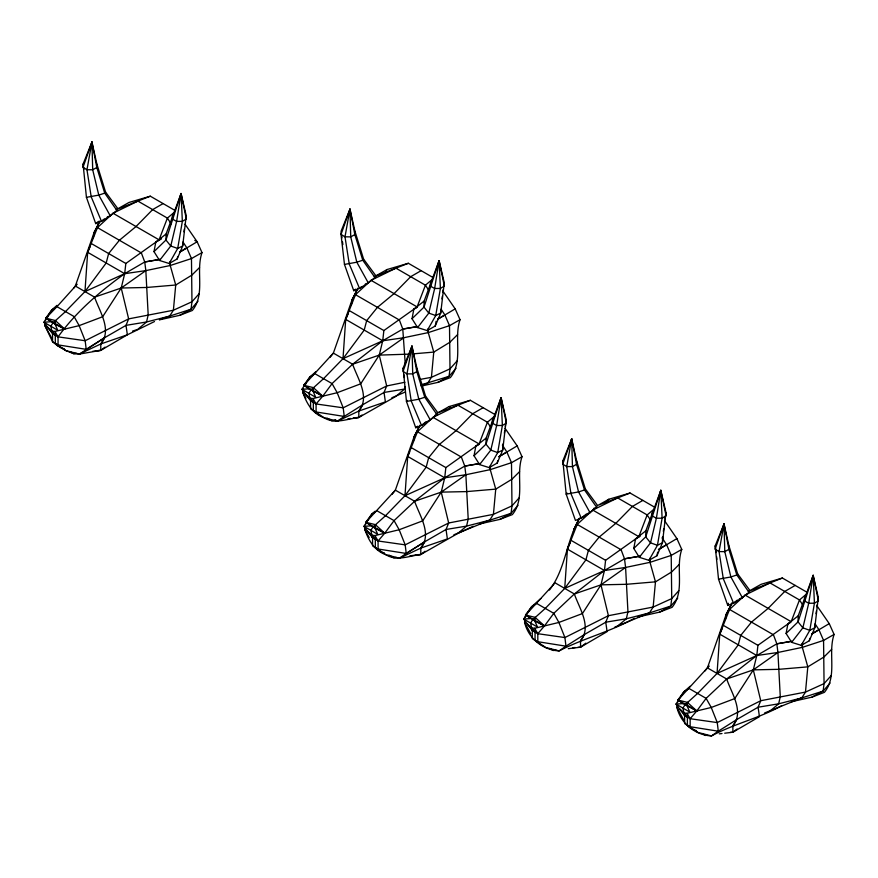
<?xml version="1.0" encoding="UTF-8"?>
<svg xmlns="http://www.w3.org/2000/svg" width="878" height="878" viewBox="0 0 878 878"><rect width="100%" height="100%" fill="white"/><g stroke="black" fill="none" stroke-linecap="round" stroke-linejoin="round"><path stroke-width="1.32" d="M159.423 319.866L179.792 315.301L192.337 310.483C205.639 294.086 195.498 271.445 202.006 252.601L197.144 241.768L184.995 224.164M421.275 386.101L437.826 382.391L450.37 377.573C463.672 361.165 453.531 338.535 460.039 319.691L455.188 308.858L443.028 291.244M479.443 523.979L499.812 519.414L512.357 514.607C525.659 498.199 515.518 475.558 522.026 456.714L517.175 445.881L505.026 428.277M637.9 616.982L659.543 612.131L672.087 607.313C685.389 590.905 675.248 568.275 681.767 549.43L676.905 538.598L664.756 520.983M791.506 701.72L811.887 697.154L824.42 692.336C837.722 675.928 827.592 653.287 834.1 634.443L829.238 623.621L817.089 606.007M159.434 319.57L169.652 316.091L173.394 310.241L175.721 285.01L170.244 265.507L170.332 261.545M421.297 385.354L427.685 383.181L431.427 377.32L433.754 352.1L428.277 332.597L428.365 328.635M453.849 534.801L489.683 520.204L493.414 514.354L495.741 489.123L490.264 469.631L490.319 466.986M541.528 645.045L535.053 640.117L535.053 632.105L531.651 627.946L530.564 623.062L532.683 619.758L545.271 608.421L564.719 588.414L604.448 570.513L625.586 567.451L650.005 562.337L650.082 558.375L650.005 562.337L655.471 581.84L653.155 607.06L649.413 612.921L614.874 627.079M696.353 730.595L693.872 730.068L687.386 725.14L687.386 717.128L683.995 712.969L682.908 708.085L685.016 704.782L697.604 693.444L717.052 673.437L756.781 655.526L777.93 652.475L802.338 647.36L802.415 643.387L802.338 647.36L807.804 666.863L805.488 692.083L801.746 697.944L764.628 712.969M166.107 233.976L165.964 240.012L170.76 246.016L177.696 248.463L182.69 245.939L186.224 215.67L181.066 193.533L166.107 233.976L155.79 242.119L154.012 251.635L159.555 260.492L169.169 263.51L177.224 258.911L182.69 245.939L182.778 242.317M424.14 301.066L423.997 307.102L428.793 313.106L435.729 315.553L440.734 313.029L444.257 282.76L439.099 260.623L424.14 301.066L413.823 309.21L412.045 318.714L417.588 327.582L427.213 330.6L435.258 326.001L440.734 313.029L440.811 309.407M486.127 438.1L485.984 444.125L490.791 450.129L497.716 452.587L502.721 450.052L506.244 419.783L501.086 397.646L486.127 438.1L475.81 446.233L474.032 455.748L479.586 464.605L489.2 467.623L497.244 463.024L502.721 450.052L502.864 444.027M645.857 530.806L645.725 536.842L650.521 542.845L657.446 545.293L662.451 542.769L665.974 512.5L660.816 490.363L645.857 530.806L635.54 538.949L633.773 548.454L639.316 557.321L648.93 560.34L656.985 555.741L662.451 542.769L662.594 536.732M798.201 615.829L798.058 621.865L802.854 627.858L809.79 630.316L814.784 627.781L818.307 597.512L813.16 575.375L798.201 615.829L787.873 623.962L786.106 633.477L791.649 642.334L801.263 645.352L809.318 640.764L814.784 627.781L814.872 624.17M83.092 164.054L86.428 197.32L95.702 223.627L101.475 221.3L110.255 215.823L116.895 210.424L117.52 208.24L105.569 192.062L96.909 164.197L91.938 142.071L83.092 164.054L83.783 169.421M96.909 164.197L96.81 167.5L104.734 193.138L116.895 210.424M354.953 231.276L354.844 234.58L362.768 260.217L374.939 277.514L368.288 282.914L359.508 288.379L353.735 290.706L344.461 264.41L341.026 234.437L341.125 231.133L349.971 209.162L354.953 231.276L363.602 259.153L375.554 275.33L374.939 277.514M403.112 368.167L406.459 401.444L415.722 427.74L421.495 425.413L430.275 419.947L436.926 414.537L437.54 412.364L425.589 396.187L416.94 368.31L411.958 346.184L403.112 368.167L403.463 370.845M416.94 368.31L416.83 371.613L424.765 397.251L436.926 414.537L434.884 415.36M562.853 460.873L566.189 494.149L575.452 520.445L581.225 518.119L590.005 512.653L596.656 507.254L597.27 505.069L585.33 488.892L576.67 461.016L571.688 438.901L562.853 460.873L563.193 463.562M576.67 461.016L576.572 464.319L584.496 489.957L596.656 507.254L593.594 508.483M715.186 545.896L718.522 579.173L727.785 605.469L733.558 603.142L742.349 597.677L748.989 592.266L749.614 590.093L737.663 573.916L729.003 546.039L724.021 523.925L715.186 545.896L716.053 552.602M729.003 546.039L728.905 549.343L736.829 574.98L748.989 592.266M64.27 348.742L61.778 348.215L55.303 343.298L55.303 335.275L51.901 331.116L50.814 326.232L52.921 322.928L65.51 311.591L84.968 291.584L124.687 273.684L145.836 270.622L170.244 265.507L170.376 261.567M319.811 415.305L313.336 410.377L313.336 402.365L309.934 398.206L308.847 393.322L310.955 390.019L323.543 378.681L343.002 358.674L382.72 340.774L403.869 337.712L428.277 332.597L428.409 328.657M384.29 552.866L381.798 552.339L375.323 547.411L375.323 539.399L371.921 535.229L370.834 530.356L372.952 527.041L385.53 515.704L404.988 495.708L444.718 477.797L465.856 474.746L490.264 469.631L490.396 465.691M57.004 305.346L51.868 309.879L43.9 322.248L47.599 327.209L51.901 331.116L54.963 331.456L79.152 325.628L102.671 316.738L121.219 288.017L124.687 273.684L125.828 263.466L158.029 240.594M316.058 371.537L309.901 376.958L301.933 389.327L305.632 394.299L309.934 398.206L312.996 398.546L337.185 392.707L360.704 383.829L379.252 355.107L382.72 340.774L383.862 330.556L417.105 306.916L425.424 285.196L432.031 279.632M374.972 511.281L371.899 513.992L363.92 526.361L367.619 531.322L371.921 535.229L374.983 535.569L399.172 529.741L422.691 520.863L441.239 492.13L444.718 477.797L445.848 467.59L479.092 443.939L487.422 422.23L494.962 415.865M540.859 598.555L531.629 606.698L523.661 619.067L527.349 624.038L531.651 627.946L534.713 628.286L558.902 622.447L582.432 613.568L600.969 584.847L604.448 570.513L605.579 560.296L638.822 536.656L647.152 514.936L653.759 509.372M690.119 686.289L683.962 691.721L675.994 704.09L679.693 709.051L683.995 712.969L687.057 713.309L711.246 707.47L734.765 698.592L753.313 669.87L756.781 655.526L757.923 645.319L791.155 621.668L799.485 599.959L806.092 594.395M303.371 388.833L302.855 392.543C306.685 403.54 312.48 413.692 324.059 417.752C334.891 424.557 347.348 418.784 358.817 417.456L358.817 411.047C370.373 396.9 357.467 378.44 352.638 364.238L333.366 353.11L303.909 385.299L308.88 388.822L322.753 396.176L332.071 383.598L352.638 364.238L382.72 340.774L402.782 329.063L417.643 326.517M365.182 527.096L364.842 529.566C368.672 540.574 374.467 550.726 386.046 554.786C396.878 561.591 409.335 555.807 420.803 554.49L420.803 548.081C432.36 533.923 419.454 515.474 414.625 501.261L395.352 490.144L365.906 522.322L375.027 528.249L384.74 533.198L394.057 520.632L414.625 501.261L444.718 477.797L464.769 466.086L479.629 463.54M568.296 648.677L580.534 647.196L580.534 640.786C592.101 626.64 579.184 608.18 574.355 593.978L555.083 582.849L525.637 615.039L534.757 620.955L544.481 625.915L553.798 613.338L574.355 593.978L604.448 570.513L624.51 558.803L639.36 556.257M724.712 733.207L732.878 732.219L732.878 725.81C744.434 711.663 731.517 693.203 726.688 679.001L707.427 667.873L677.97 700.051L682.941 703.574L696.814 710.928L706.131 698.361L726.688 679.001L756.781 655.526L776.843 643.826L791.693 641.28M154.473 321.557L127.354 334.803L100.783 350.366L79.393 354.075L73.587 353.669L66.026 350.673L57.531 345.767L52.548 341.707L44.822 325.453L45.162 322.983M45.513 320.503L45.854 318.034L51.868 309.879L56.982 306.663L77.187 284.22M183.963 231.825L184.336 229.136M185.653 219.709L186.224 215.67M365.533 524.627L365.885 522.158L371.899 513.992L377.002 510.787L394.057 520.632L399.172 529.741L405.186 544.843L406.229 553.458L399.413 558.199L386.046 554.786L372.568 545.82L372.568 537.808L371.537 535.393L372.568 537.808L378.078 540.991L405.186 544.843L448.669 522.992L493.414 514.354L511.984 505.882L519.096 497.925M441.996 298.915L442.369 296.226M442.94 292.176L443.313 289.488M443.873 285.449L444.257 282.76M504.367 433.249L504.74 430.56M505.3 426.521L505.684 423.822M634.234 618.386C610.265 631.853 583.464 638.229 559.154 650.905C542.889 650.159 528.26 638.328 524.572 622.282L524.923 619.802M525.264 617.333L525.615 614.863L531.629 606.698L536.743 603.493L553.798 613.338L558.902 622.447L564.916 637.56L565.959 646.175L559.154 650.905L545.776 647.492L532.298 638.536L532.298 630.514L531.267 628.11M663.34 531.344L663.724 528.655M665.03 519.227L665.974 512.5M781.771 705.649C759.371 718.237 734.096 723.757 711.487 735.929C695.233 735.182 680.593 723.351 676.905 707.295L677.256 704.825M677.596 702.356L677.948 699.887L683.962 691.721L689.076 688.517L706.131 698.361L711.246 707.47L717.26 722.583L718.292 731.198L711.487 735.929L698.12 732.515L684.631 723.549L684.631 715.537L683.095 711.926M816.057 613.678L816.43 610.978M817.001 606.939L817.374 604.251M817.934 600.212L818.307 597.512M93.32 237.631L94.045 232.703L99.829 221.267L94.045 232.703L75.332 286.03L73.719 288.083M351.365 304.721L352.078 299.793L357.862 288.357L352.078 299.793L333.366 353.11L330.139 357.225M413.527 440.515L414.076 436.816L419.86 425.38M573.444 531.991L573.806 529.533L579.59 518.097C566.321 540.585 565.619 569.317 549.441 590.038M725.415 619.484L726.139 614.545L731.923 603.109M172.395 215.812L172.505 219.116L176.621 221.41L182.35 221.355L186.323 218.973L181.066 193.533L176.621 221.41L170.76 246.016L159.555 260.492M804.489 597.655L804.588 600.958L808.715 603.263L814.433 603.197L818.417 600.826L813.16 575.375L808.715 603.263L802.854 627.858L791.649 642.334M428.234 420.771L430.275 419.947L418.817 399.227L412.715 373.907L411.958 346.184L403.013 371.471L406.986 373.852L412.715 373.907L416.83 371.613L411.958 346.184L406.986 373.852L411.233 400.972L421.495 425.413L426.192 421.594M177.224 258.911L177.663 256.53M435.258 326.001L436.146 321.238M497.244 463.024L497.694 460.654M656.985 555.741L657.644 552.174M809.318 640.764L809.757 638.383M353.373 418.115L358.817 417.456L395.726 396.483L404.593 389.053L405.142 386.693M180.122 197.506L181.066 193.533L182.35 221.355L177.696 248.463L169.169 263.51M438.155 264.596L439.099 260.623L444.356 286.063L440.383 288.445L434.654 288.5L430.538 286.206L430.439 282.903M499.834 402.958L501.086 397.646L506.343 423.086L502.37 425.468L496.641 425.523L492.525 423.229L492.426 419.925M659.565 495.664L660.816 490.363L666.073 515.803L662.1 518.185L656.382 518.239L652.255 515.946L652.156 512.642M812.216 579.359L813.16 575.375L814.433 603.197L809.79 630.316L801.263 645.352M90.675 147.317L91.938 142.071L96.81 167.5L92.695 169.794L86.966 169.728L82.993 167.358L91.938 142.071L92.069 144.705M348.709 214.408L349.971 209.162L354.844 234.58L350.728 236.884L344.999 236.819L341.026 234.437L349.971 209.162L350.168 213.113M411.014 350.124L411.958 346.184M570.744 442.841L571.688 438.901L576.572 464.319L572.445 466.624L566.727 466.558L562.743 464.177L571.688 438.901L571.819 441.535M722.77 529.171L724.021 523.925L728.905 549.343L724.789 551.636L719.06 551.582L715.087 549.2L724.021 523.925L724.229 527.865M727.785 605.469L728.411 603.296M419.925 425.424L414.076 436.816L395.352 490.144L392.126 494.248M732 603.153L726.139 614.545L707.427 667.873L705.001 670.957M181.066 193.533L165.964 240.012L154.012 251.635M813.16 575.375L798.058 621.865L786.106 633.477M163.099 203.575L152.651 209.601L136.035 226.524L119.397 240.265L108.642 253.544L106.183 262.994L84.968 291.584L87.668 252.304L97.447 227.6L113.01 213.233L137.912 201.095L150.314 196.189L174.722 210.281M421.133 270.654L410.684 276.691L394.068 293.614L377.43 307.355L366.675 320.635L364.216 330.084L343.002 358.674L345.702 319.394L355.48 294.679L371.043 280.323L395.945 268.174L408.347 263.279L432.755 277.371M483.119 407.688L472.682 413.714L456.055 430.648L439.428 444.389L428.662 457.668L426.203 467.107L404.988 495.708L407.699 456.428L417.467 431.713L433.03 417.346L457.943 405.208L470.334 400.302L494.742 414.394M642.85 500.394L632.412 506.43L615.796 523.354L599.158 537.095L588.403 550.374L585.933 559.824L564.719 588.414L567.429 549.134L577.197 524.418L592.76 510.063L617.673 497.914L630.064 493.019L654.483 507.111M795.194 585.417L784.745 591.443L768.129 608.377L751.491 622.118L740.736 635.398L738.277 644.847L717.052 673.437L719.762 634.157L729.541 609.442L745.093 595.075L770.006 582.937L782.397 578.031L806.816 592.134M90.204 246.477L87.668 252.304L124.687 273.684L144.749 261.973L159.609 259.427M348.237 313.567L345.702 319.394L382.72 340.774M409.719 451.753L407.699 456.428L444.718 477.797M570.459 542.132L567.429 549.134L604.448 570.513M722.298 628.319L719.762 634.157L756.781 655.526M427.213 330.6L435.729 315.553L440.383 288.445L439.099 260.623L423.997 307.102L412.045 318.714M489.2 467.623L497.716 452.587L502.37 425.468L501.086 397.646L485.984 444.125L474.032 455.748M648.93 560.34L657.446 545.293L662.1 518.185L660.816 490.363L645.725 536.842L633.773 548.454M92.618 351.354L100.783 350.366L100.783 343.967C112.34 329.81 99.433 311.361 94.594 297.148L75.332 286.03M79.393 354.075L104.778 337.602L86.209 349.345L58.058 344.889L58.058 336.867L54.963 331.456L55.303 335.275L47.599 327.209L52.548 333.684L52.548 341.707L66.026 350.673L79.393 354.075L100.783 343.967L104.789 337.613L126.004 325.365L146.56 321.974L169.652 316.091L191.031 309.243L197.989 301.209M362.823 404.703L344.242 416.435L316.091 411.969L316.091 403.957L312.996 398.546L313.336 402.365L305.632 394.299L310.582 400.774L310.582 408.797L324.059 417.752L337.426 421.166L358.817 411.047L362.823 404.703L384.037 392.455L404.593 389.053M399.413 558.199L420.803 548.081L424.809 541.726L446.035 529.478L466.58 526.087L489.683 520.204L511.062 513.367L518.009 505.322M580.534 640.786L584.55 634.443L605.765 622.195L626.321 618.792L649.413 612.921L670.792 606.072L677.75 598.028M732.878 725.81L736.883 719.466L758.098 707.218L778.654 703.816L801.746 697.944L823.125 691.096L830.083 683.051M94.045 232.703L97.447 227.6L141.358 252.941L144.749 261.973L145.836 270.622L148.184 314.895L146.56 321.974L137.692 329.393L132.534 331.116M352.078 299.793L355.48 294.679L399.391 320.031L402.782 329.063L405.23 363.701M414.076 436.816L417.467 431.713L461.378 457.065L464.769 466.086L465.856 474.746L468.204 519.008L466.58 526.087L457.712 533.506L420.803 554.49L409.927 555.807M573.806 529.533L577.197 524.418L621.108 549.771L624.51 558.803L625.586 567.451L627.946 611.714L626.321 618.792L617.443 626.223M726.139 614.545L729.541 609.442L773.441 634.794L776.843 643.826L777.93 652.475L780.279 696.737L778.654 703.816L769.786 711.246M52.548 333.684L58.058 336.867C76.134 311.8 99.686 291.705 124.687 273.684M417.588 327.582L428.793 313.106L434.654 288.5L439.099 260.623L439.23 263.268M479.586 464.605L490.791 450.129L496.641 425.523L501.086 397.646L501.228 400.291M639.316 557.321L650.521 542.845L656.382 518.239L660.816 490.363L661.024 494.325M105.569 192.062L104.734 193.138L98.786 195.114L86.428 197.32M363.602 259.153L362.768 260.217L356.819 262.204L344.461 264.41M407.282 400.368L406.459 401.444L418.817 399.227L424.765 397.251L425.589 396.187M567.023 493.085L566.189 494.149L578.547 491.943L584.496 489.957L585.33 488.892M737.663 573.916L736.829 574.98L730.88 576.967L718.522 579.173M310.582 400.774L316.091 403.957L322.753 396.176L313.336 387.615L303.909 385.299L322.753 396.176M424.809 541.726L406.229 553.458L378.078 549.002L378.078 540.991L384.74 533.198L375.323 524.638L365.906 522.322L384.74 533.198M584.55 634.443L565.959 646.175L537.808 641.708L537.808 633.696L544.481 625.915L535.053 617.355L525.637 615.039L544.481 625.915M736.883 719.466L718.292 731.198L690.152 726.732L690.152 718.72L696.814 710.928L687.386 702.378L677.97 700.051L686.212 704.814M374.961 277.272L376.508 275.483L387.077 269.535L408.347 263.279M456.022 368.288L449.075 376.333L437.826 382.391M199.076 293.812L191.964 301.769L173.394 310.241L128.649 318.879L85.166 340.73L58.058 336.867M457.109 360.902L449.997 368.859L431.427 377.32L419.486 379.526M678.826 590.642L671.725 598.598L653.155 607.06L608.41 615.697L564.916 637.56L537.808 633.696L532.298 630.514L527.349 624.038L535.053 632.105L534.713 628.286L537.808 633.696M831.159 675.665L824.058 683.611L805.488 692.083L760.743 700.721L717.26 722.583L690.152 718.72L684.631 715.537L679.693 709.051L687.386 717.128L687.057 713.309L690.152 718.72M385.464 271.28L387.077 269.535M607.181 501.02L608.805 499.275L630.064 493.019M199.547 267.516L191.865 275.143L175.721 285.01L146.703 287.468L121.219 288.017L94.594 297.148M457.581 334.606L449.909 342.233L433.754 352.1L412.649 353.889M519.567 471.64L511.896 479.267L495.741 489.123L466.723 491.592L441.239 492.13L414.625 501.261M679.298 564.345L671.626 571.973L655.471 581.84L626.464 584.298L600.969 584.847L574.355 593.978M831.631 649.369L823.959 656.996L807.804 666.863L778.797 669.321L753.313 669.87L726.688 679.001M707.427 667.873L709.281 666.062M173.998 212.542L167.391 218.106L159.061 239.826L113.01 213.233M95.702 223.627L98.523 221.333M104.295 219.006L101.475 221.3L91.202 196.848L86.966 169.728L91.938 142.071L92.695 169.794L98.786 195.114L110.255 215.823L107.193 217.064M353.735 290.706L355.612 289.18M361.385 286.854L359.508 288.379L349.235 263.938L344.999 236.819L349.971 209.162L350.728 236.884L356.819 262.204L368.288 282.914L365.226 284.154M415.722 427.74L417.599 426.214M584.989 515.068L581.225 518.119L570.963 493.677L566.727 466.558L571.688 438.901L572.445 466.624L578.547 491.943L590.005 512.653L585.922 514.299M737.322 600.091L733.558 603.142L723.296 578.701L719.06 551.582L724.021 523.925L724.789 551.636L730.88 576.967L742.349 597.677L739.287 598.906M105.031 347.128L100.783 350.366L98.127 350.541M361.999 415.031L358.817 417.456L353.505 417.796M425.051 551.252L420.803 554.49L415.492 554.819M577.889 647.36L580.534 647.196L585.845 643.146M730.222 732.384L732.878 732.219L737.114 728.981M145.836 270.622L121.219 288.017L128.649 318.879L126.004 325.365L127.354 334.803L100.783 343.967M403.869 337.712L379.252 355.107L352.638 364.238M465.856 474.746L441.239 492.13L448.669 522.992L446.035 529.478L447.374 538.927L420.803 548.081M625.586 567.451L600.969 584.847L608.41 615.697L605.765 622.195L607.104 631.633L580.534 647.196M777.93 652.475L753.313 669.87L760.743 700.721L758.098 707.218L759.448 716.657L732.878 732.219M45.854 318.034L48.158 316.552M306.192 383.642L303.887 385.124L309.901 376.958L315.015 373.754L332.071 383.598L337.185 392.707L343.199 407.82L344.242 416.435L337.426 421.166L335.111 419.827M406.229 553.458L424.798 541.726M183.096 242.152L186.838 247.87L179.836 252.052L197.144 241.768L194.795 240.418M437.87 319.142L455.188 308.858M502.381 445.124L506.858 451.994L498.693 456.867L517.175 445.881M662.111 537.83L666.6 544.7L658.423 549.584L676.905 538.598M815.19 623.995L818.933 629.724L811.93 633.905L829.238 623.621M437.837 319.12L444.872 314.961L441.14 309.243M52.921 322.928L55.303 321.557M310.955 390.019L313.336 388.647M372.952 527.041L375.323 525.681M532.683 619.758L535.053 618.386M685.016 704.782L687.386 703.41M155.79 242.119L161.541 238.838M413.823 309.21L417.269 307.234M475.81 446.233L479.256 444.268M635.54 538.949L640.139 536.315M787.873 623.962L790.178 622.656M202.006 252.601L191.47 258.571L170.244 265.507M460.039 319.691L449.503 325.661L428.277 332.597M522.026 456.714L511.49 462.684L490.264 469.631M681.767 549.43L671.22 555.401L650.005 562.337M834.1 634.443L823.564 640.424L802.338 647.36M376.508 275.483L374.258 276.757L395.945 268.174L425.424 285.196L428.42 289.773M436.256 413.779L449.064 406.569L470.334 400.302M608.805 499.275L598.225 505.223L617.673 497.914L647.152 514.936L650.137 519.513M179.792 315.301L191.031 309.243L191.964 301.769L191.47 258.571L186.838 247.87M499.812 519.414L511.062 513.367L511.984 505.882L511.49 462.684L506.858 451.994M659.543 612.131L670.792 606.072L671.725 598.598L671.22 555.401L666.6 544.7M811.887 697.154L823.125 691.096L824.058 683.611L823.564 640.424L818.933 629.724M405.318 392.005L391.862 397.778M457.712 533.506L473.297 526.229M438.495 412.517L457.943 405.208L487.422 422.23L490.407 426.807M358.817 411.047L385.387 401.894L384.037 392.455L386.682 385.958L379.252 355.107L410.015 354.108M480.727 523.255L489.683 520.204M639.184 616.4L649.413 612.921M791.517 701.412L801.746 697.944M150.314 196.189L129.044 202.445L116.225 209.666L137.912 201.095L167.391 218.106L171.133 223.835M782.397 578.031L761.138 584.298L748.319 591.509L770.006 582.937L799.485 599.959L803.227 605.677M421.275 384.816L449.075 376.333L449.997 368.859L449.503 325.661L444.872 314.961M404.923 382.248L386.682 385.958L343.199 407.82L316.091 403.957M144.749 261.973L160.202 259.372M402.782 329.063L416.951 326.671M464.769 466.086L480.222 463.485M624.51 558.803L639.963 556.202M776.843 643.826L791.012 641.434M76.298 353.34L73.587 353.669L70.119 351.672M335.692 420.255L331.621 420.76L327 418.093M347.94 418.773L350.651 418.444M396.329 557.453L393.607 557.782L388.998 555.115M556.059 650.159L553.338 650.499L549.88 648.502M719.269 733.865L721.99 733.536M50.847 321.732L43.9 322.248L57.728 330.227L55.007 324.125L45.875 318.209L56.982 306.663L74.037 316.519L79.152 325.628L85.166 340.73L86.209 349.345M308.88 388.822L301.933 389.327L315.762 397.317L313.04 391.215M370.867 525.845L363.92 526.361L377.749 534.34L375.027 528.249M530.608 618.562L523.661 619.067L537.479 627.057L534.757 620.955M682.941 703.574L675.994 704.09L689.823 712.08L687.09 705.978M572.577 647.701L575.233 647.536M55.007 324.125L64.72 329.085L55.303 320.525L45.875 318.209L54.118 322.961M371.043 280.323L417.105 306.916M349.499 310.713L383.862 330.556M449.064 406.569L451.413 407.919M745.093 595.075L791.155 621.668M433.03 417.346L479.092 443.939M592.76 510.063L638.822 536.656M91.455 243.623L125.828 263.466M723.549 625.476L757.923 645.319M411.486 447.747L445.848 467.59M571.216 540.453L605.579 560.296M64.72 329.085L55.303 323.642L55.303 320.525M696.814 710.928L687.386 705.495L687.386 702.378M702.213 733.514L705.671 735.512M687.408 724.723L689.625 727.61L689.526 726.194M314.094 410.926L315.564 412.858L315.476 411.431M375.345 546.983L377.551 549.88M55.314 342.87L57.531 345.767L57.443 344.352M372.568 537.808L367.619 531.322L375.323 539.399L374.983 535.569L378.078 540.991M676.905 707.295L683.721 719.894M524.572 622.282L530.762 633.729M302.855 392.543L305.95 398.261M364.842 529.566L369.177 537.577M44.822 325.453L51.626 338.041M683.095 711.959L684.631 715.537M531.278 628.132L532.298 630.514M716.58 556.63L716.92 559.319M403.99 374.873L404.33 377.562M341.652 235.161L341.992 237.85M342.519 241.878L342.87 244.556M535.053 617.355L535.053 620.472M375.323 524.638L375.323 527.766M313.336 387.615L313.336 390.732M52.032 332.499L51.012 330.117L52.032 332.488"/></g></svg>
